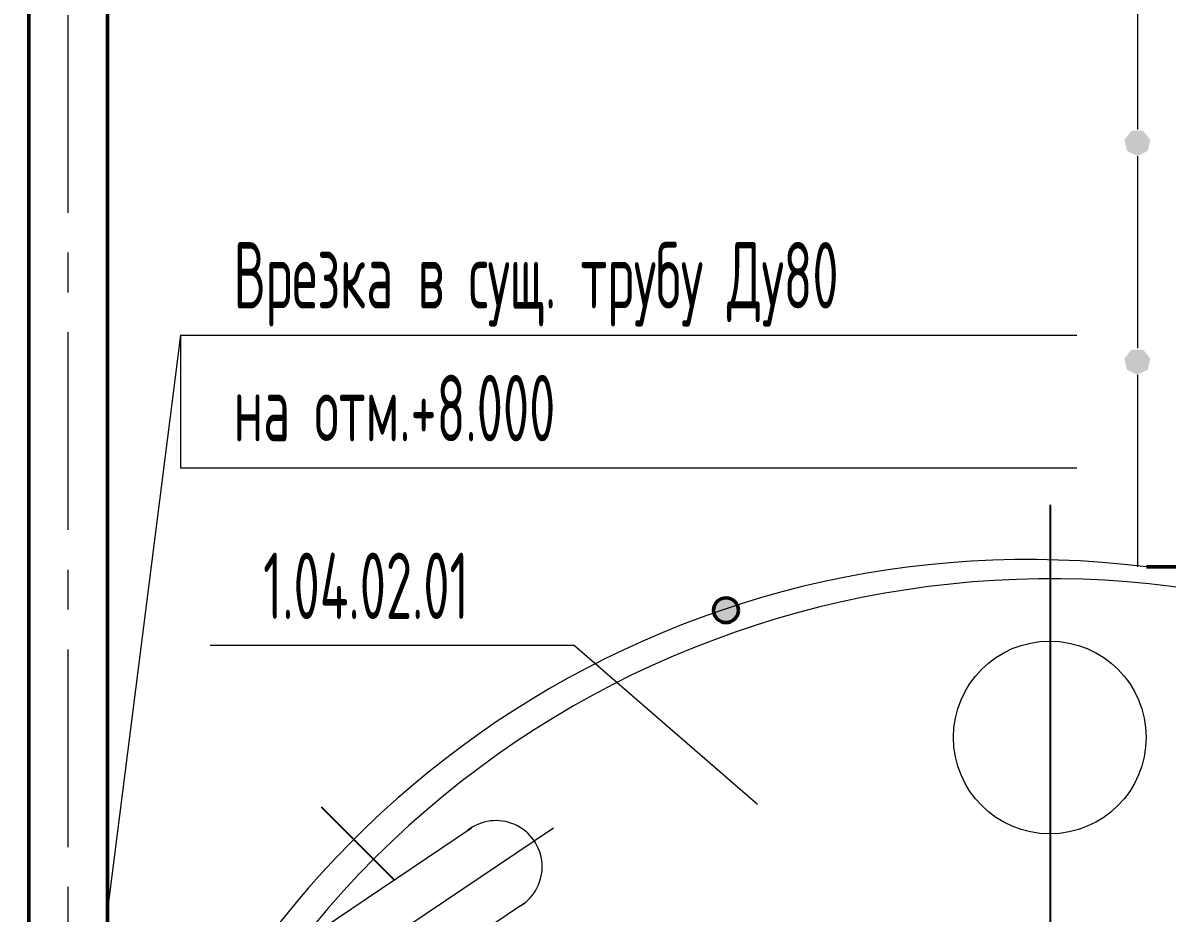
# Model space of a CAD drawing. Header units: millimetres. Extents: x -2281 to 17340, y -2563 to 4166.
# Drawn here: x 560.14 to 603.23, y 491.44 to 524.95 of the extents above; entities that cross this region are included whole.
import ezdxf

# ---------------------------------------------------------------- set-up
doc = ezdxf.new("R2010")
doc.units = ezdxf.units.MM
for name, pattern in [('K5LT32788', [0]), ('K5LT32849', [0]), ('K5LT32850', [180.2, 120, -30, 0.2, -30]), ('K5LT32855', [0]), ('K5LT32863', [0]), ('K5LT32865', [0]), ('K5LT_AXLED', [11.939881, 7.439881, -1.5, 1.5, -1.5]), ('K5LT_THIN', [0]), ('K5LT_THIN_INCLUDED_TO_HATCHING', [0])]:
    doc.linetypes.add(name, pattern=pattern)
doc.layers.add('Системный слой', color=7, linetype='Continuous')
doc.styles.add('KTEXTSTYLE', font='GOST_AU.SHX', dxfattribs={"width": 0.96, "height": 5})

# ---------------------------------------------------------------- blocks, each defined once
blk = doc.blocks.new('U810')
at = {"layer": 'Системный слой'}
for points in [[(602.5, 544.824), (602.596, 545.247), (602.326, 545.586), (601.892, 545.586), (601.621, 545.247), (601.718, 544.824), (602.109, 544.635)], [(602.5, 536.59), (602.596, 537.013), (602.326, 537.353), (601.892, 537.353), (601.621, 537.013), (601.718, 536.59), (602.109, 536.402)], [(602.5, 528.357), (602.596, 528.78), (602.326, 529.119), (601.892, 529.119), (601.621, 528.78), (601.718, 528.357), (602.109, 528.169)], [(602.5, 520.124), (602.596, 520.547), (602.326, 520.886), (601.892, 520.886), (601.621, 520.547), (601.718, 520.124), (602.109, 519.935)], [(602.5, 511.89), (602.596, 512.313), (602.326, 512.652), (601.892, 512.652), (601.621, 512.313), (601.718, 511.89), (602.109, 511.702)]]:
    blk.add_hatch(color=7, dxfattribs=at).paths.add_polyline_path(points)
at = {"layer": 'Системный слой', "color": 7, "linetype": 'K5LT32865', "lineweight": 13}
for p, q in [((602.109, 552.869), (602.109, 545.635)), ((602.109, 544.635), (602.109, 537.402)), ((602.109, 536.402), (602.109, 529.169)), ((602.109, 528.169), (602.109, 520.935)), ((602.109, 519.935), (602.109, 512.702)), ((602.109, 511.702), (602.109, 504.469))]:
    blk.add_line(p, q, dxfattribs=at)
blk = doc.blocks.new('U906')
at = {"layer": 'Системный слой', "color": 7, "linetype": 'K5LT_THIN_INCLUDED_TO_HATCHING', "lineweight": 13}
for p, q in [((566.924, 487.845), (566.936, 487.777)), ((566.936, 487.777), (566.948, 487.708)), ((566.948, 487.708), (566.961, 487.639)), ((566.961, 487.639), (566.975, 487.571)), ((566.975, 487.571), (566.989, 487.504)), ((566.989, 487.504), (567.005, 487.437)), ((567.005, 487.437), (567.022, 487.371)), ((567.022, 487.371), (567.041, 487.306)), ((567.041, 487.306), (567.062, 487.241)), ((567.062, 487.241), (567.085, 487.178)), ((567.085, 487.178), (567.11, 487.116)), ((567.11, 487.116), (567.137, 487.055)), ((567.137, 487.055), (567.166, 486.995)), ((567.166, 486.995), (567.197, 486.936)), ((567.197, 486.936), (567.231, 486.879)), ((567.231, 486.879), (567.267, 486.822)), ((567.267, 486.822), (567.305, 486.767)), ((567.305, 486.767), (567.345, 486.712)), ((567.345, 486.712), (567.386, 486.659)), ((567.386, 486.659), (567.43, 486.606)), ((567.43, 486.606), (567.475, 486.554)), ((567.475, 486.554), (567.521, 486.503)), ((567.521, 486.503), (567.568, 486.452)), ((567.568, 486.452), (567.617, 486.402)), ((567.617, 486.402), (567.665, 486.352)), ((567.665, 486.352), (567.714, 486.303)), ((567.714, 486.303), (567.764, 486.253)), ((567.764, 486.253), (567.812, 486.203)), ((567.812, 486.203), (567.861, 486.153)), ((567.861, 486.153), (567.909, 486.103)), ((567.909, 486.103), (567.955, 486.052)), ((567.955, 486.052), (568.001, 486)), ((568.001, 486), (568.045, 485.948)), ((568.045, 485.948), (568.087, 485.895)), ((568.087, 485.895), (568.128, 485.841)), ((568.128, 485.841), (568.166, 485.786)), ((568.166, 485.786), (568.203, 485.729)), ((568.203, 485.729), (568.237, 485.672)), ((568.237, 485.672), (568.27, 485.614)), ((568.27, 485.614), (568.3, 485.554)), ((568.3, 485.554), (568.327, 485.494)), ((568.327, 485.494), (568.353, 485.432)), ((568.353, 485.432), (568.377, 485.369)), ((568.377, 485.369), (568.398, 485.305)), ((568.398, 485.305), (568.418, 485.24)), ((568.418, 485.24), (568.436, 485.174)), ((568.436, 485.174), (568.452, 485.108)), ((568.452, 485.108), (568.467, 485.04)), ((568.467, 485.04), (568.481, 484.973)), ((568.481, 484.973), (568.494, 484.904)), ((568.494, 484.904), (568.506, 484.836)), ((568.506, 484.836), (568.518, 484.767)), ((568.518, 484.767), (568.522, 484.742))]:
    blk.add_line(p, q, dxfattribs=at)
blk = doc.blocks.new('U905')
at = {"layer": 'Системный слой', "color": 7, "linetype": 'K5LT_THIN', "lineweight": 13}
for p, q in [((566.924, 487.845), (577.033, 494.654)), ((579.028, 491.819), (568.522, 484.742))]:
    blk.add_line(p, q, dxfattribs=at)
blk.add_arc((577.956, 493.184), 1.736, 302.1337, 128.123, dxfattribs=at)
at = {"layer": 'Системный слой'}
blk.add_blockref('U906', (0, 0), dxfattribs=at)
blk = doc.blocks.new('U1024')
at = {"layer": 'Системный слой', "color": 3, "linetype": 'K5LT32849', "lineweight": 18, "true_color": 0x00ff00}
blk.add_circle((598.811, 498.05), 3.629, dxfattribs=at)
blk = doc.blocks.new('U1022')
at = {"layer": 'Системный слой'}
blk.add_blockref('U1024', (0, 0), dxfattribs=at)
blk = doc.blocks.new('U1021')
at = {"layer": 'Системный слой', "color": 3, "linetype": 'K5LT32850', "lineweight": 25, "true_color": 0x00ff00}
for p, q in [((598.829, 506.811), (598.829, 429.157)), ((571.374, 495.439), (574.121, 492.693))]:
    blk.add_line(p, q, dxfattribs=at)
at = {"layer": 'Системный слой', "color": 3, "linetype": 'K5LT32849', "lineweight": 18, "true_color": 0x00ff00}
blk.add_arc((598.829, 467.984), 36.037, 55.4285, 141.8458, dxfattribs=at)
at = {"layer": 'Системный слой'}
blk.add_blockref('U1022', (0, 0), dxfattribs=at)
blk = doc.blocks.new('U1189')
at = {"layer": 'Системный слой'}
h = blk.add_hatch(color=7, dxfattribs=at)
h.paths.add_polyline_path([(561.623, 472.214), (560.974, 473.052), (560.135, 472.403), (560.785, 471.564)])
h.paths.add_polyline_path([(561.375, 472.245), (560.942, 472.804), (560.383, 472.371), (560.816, 471.812)])
h.paths.add_polyline_path([(561.127, 472.277), (560.911, 472.556), (560.631, 472.34), (560.848, 472.06)])
at = {"layer": 'Системный слой', "color": 7, "linetype": 'K5LT_THIN', "lineweight": 13}
for p, q in [((566.07, 513.197), (560.879, 472.308)), ((566.07, 513.197), (566.07, 508.197)), ((566.07, 513.197), (599.835, 513.197)), ((566.07, 508.197), (599.835, 508.197)), ((560.974, 473.052), (560.135, 472.403)), ((560.942, 472.804), (560.383, 472.371)), ((560.911, 472.556), (560.942, 472.804)), ((560.942, 472.804), (560.974, 473.052)), ((561.375, 472.245), (560.942, 472.804)), ((561.623, 472.214), (560.974, 473.052)), ((560.135, 472.403), (560.785, 471.564)), ((560.383, 472.371), (560.816, 471.812)), ((560.911, 472.556), (560.631, 472.34)), ((560.631, 472.34), (560.848, 472.06)), ((561.127, 472.277), (560.911, 472.556)), ((560.785, 471.564), (561.623, 472.214)), ((560.816, 471.812), (561.375, 472.245)), ((560.848, 472.06), (561.127, 472.277))]:
    blk.add_line(p, q, dxfattribs=at)
at = {"layer": 'Системный слой', "color": 7, "char_height": 2.5, "attachment_point": 1, "style": 'KTEXTSTYLE'}
for s, insert in [('\\H3.5;\\W0.965;\\Q15;\\Q0;\\W0.715;\\H2.50;Врезка в сущ. трубу Ду80', (568.07, 516.697)), ('\\H3.5;\\W0.965;\\Q15;\\Q0;\\W0.715;\\H2.50;на отм.+8.000', (568.07, 511.697))]:
    blk.add_mtext(s, dxfattribs=dict(at, insert=insert))
blk = doc.blocks.new('U1262')
at = {"layer": 'Системный слой', "color": 7, "linetype": 'K5LT_THIN', "lineweight": 13}
for q in [(567.184, 501.507), (587.804, 495.544)]:
    blk.add_line((580.907, 501.507), q, dxfattribs=at)
at = {"layer": 'Системный слой', "color": 7, "insert": (569.184, 505.007), "char_height": 2.5, "attachment_point": 1, "style": 'KTEXTSTYLE'}
blk.add_mtext('\\H3.5;\\W0.965;\\Q15;\\Q0;\\W0.715;\\H2.50;1.04.02.01', dxfattribs=at)

msp = doc.modelspace()

# ---------------------------------------------------------------- hatches: boundary and pattern name
at = {"layer": 'Системный слой', "true_color": 0x7d9ec0}
msp.add_hatch(color=153, dxfattribs=at).paths.add_polyline_path([(586.61782, 503.30707), (586.77277, 503.2806), (586.91014, 503.20417), (587.01434, 503.08647), (587.07355, 502.94085), (587.08448, 502.84041), (587.05801, 502.68546), (586.98158, 502.54809), (586.86388, 502.44389), (586.71826, 502.38468), (586.56124, 502.37718), (586.41064, 502.42225), (586.28355, 502.51476), (586.19439, 502.64423), (586.15327, 502.79595), (586.16487, 502.95272), (586.22786, 503.09675), (586.3351, 503.21169), (586.47442, 503.2845)])
at = {"layer": 'Системный слой', "true_color": 0x0000ff}
msp.add_hatch(color=5, dxfattribs=at).paths.add_polyline_path([(586.61782, 503.30707), (586.77277, 503.2806), (586.91014, 503.20417), (587.01434, 503.08647), (587.07355, 502.94085), (587.08448, 502.84041), (587.05801, 502.68546), (586.98158, 502.54809), (586.86388, 502.44389), (586.71826, 502.38468), (586.56124, 502.37718), (586.41064, 502.42225), (586.28355, 502.51476), (586.19439, 502.64423), (586.15327, 502.79595), (586.16487, 502.95272), (586.22786, 503.09675), (586.3351, 503.21169), (586.47442, 503.2845)])

# ---------------------------------------------------------------- linework, layer by layer
at = {"layer": 'Системный слой', "color": 30, "linetype": 'K5LT_AXLED', "lineweight": 13, "true_color": 0xff8000}
for p, q in [((561.84537, 481.98203), (561.8398, 687.58143)), ((580.11639, 494.64179), (567.72325, 486.29379))]:
    msp.add_line(p, q, dxfattribs=at)
at = {"layer": 'Системный слой', "color": 151, "linetype": 'K5LT32788', "lineweight": 50, "true_color": 0x7fbfff}
for p, q in [((560.35835, 536.30086), (560.35835, 490.09398)), ((563.32401, 478.156), (563.32285, 536.04641))]:
    msp.add_line(p, q, dxfattribs=at)
at = {"layer": 'Системный слой', "color": 7, "linetype": 'K5LT32863', "lineweight": 50}
msp.add_line((602.44979, 504.46975), (631.63339, 504.46975), dxfattribs=at)
at = {"layer": 'Системный слой', "color": 5, "linetype": 'K5LT32855', "lineweight": 50, "true_color": 0x0000ff}
msp.add_circle((586.61782, 502.84041), 0.46667, dxfattribs=at)
at = {"layer": 'Системный слой', "color": 7, "linetype": 'K5LT_THIN', "lineweight": 13}
msp.add_arc((598.00683, 468.83113), 35.9145, 82.893779, 164.951248, dxfattribs=at)

# ---------------------------------------------------------------- block references
at = {"layer": 'Системный слой'}
for name in ['U810', 'U1189', 'U1021', 'U1262', 'U905']:
    msp.add_blockref(name, (0, 0), dxfattribs=at)

doc.saveas('drawing.dxf')
